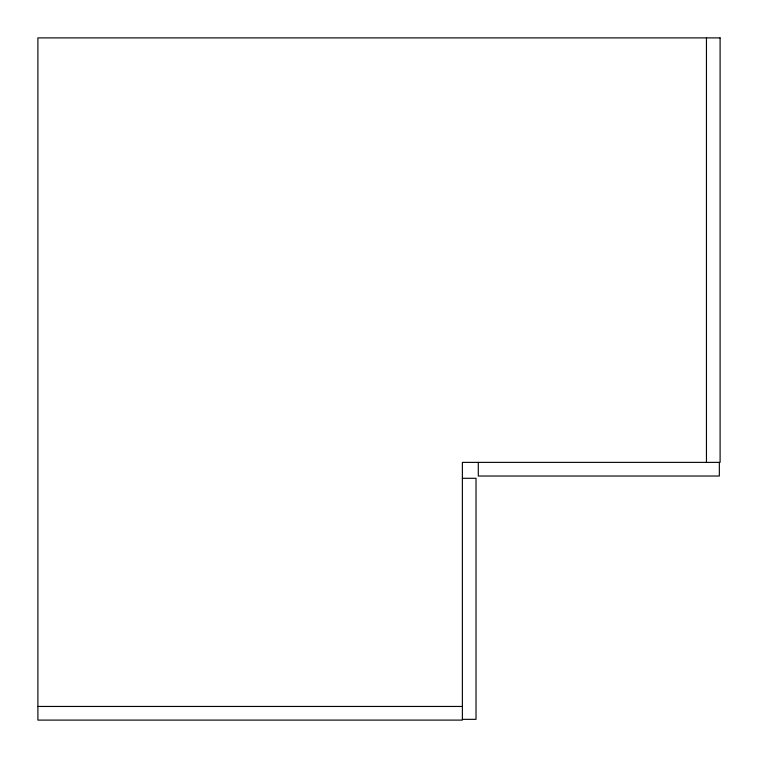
<?xml version="1.0" encoding="UTF-8"?>
<svg xmlns="http://www.w3.org/2000/svg" width="758" height="758" viewBox="0 0 758 758"><rect width="100%" height="100%" fill="white"/><g stroke="black" fill="none" stroke-linecap="round" stroke-linejoin="round"><path stroke-width="1.14" d="M462.38 478.298L476.024 478.298L476.024 719.342L462.38 719.342M37.9 706.456L462.38 706.456M719.342 462.38L719.342 476.024L478.298 476.024L478.298 462.38M706.456 37.9L706.456 462.38M720.1 37.9L37.9 37.9L37.9 720.1L462.38 720.1L462.38 462.38L720.1 462.38L720.1 37.9"/></g></svg>
